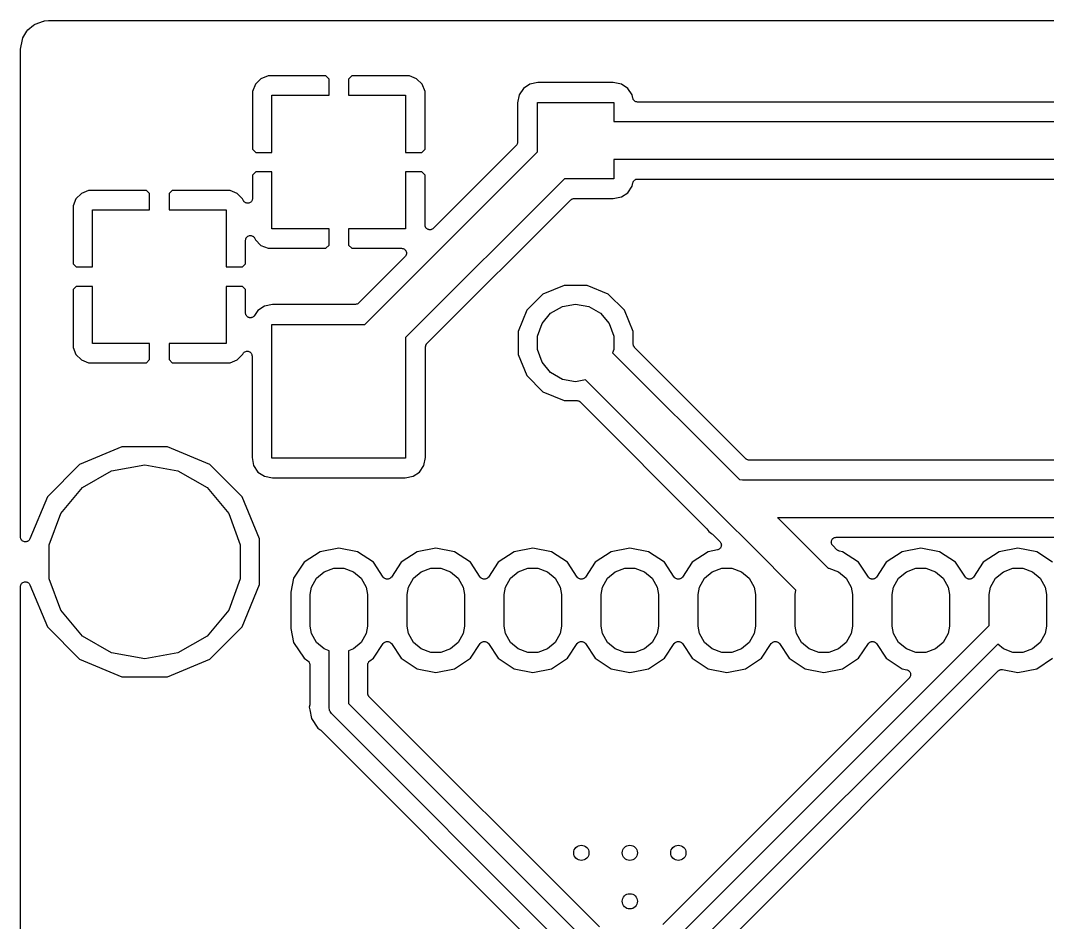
# Model space of a CAD drawing. Extents: x 106 to 188.7, y -135.7 to -88.7.
# Drawn here: x 105.97 to 132.85, y -112.31 to -88.7 of the extents above; entities that cross this region are included whole.
import ezdxf

# ---------------------------------------------------------------- set-up
doc = ezdxf.new("R2010")
doc.units = 0
doc.header["$MEASUREMENT"] = 0
doc.layers.add('BLACK', color=7, linetype='CONTINUOUS')

msp = doc.modelspace()

# ---------------------------------------------------------------- linework, layer by layer
at = {"layer": 'BLACK', "linetype": 'CONTINUOUS'}
for p, q in [((106.349, -88.7912), (106.566, -88.7125)), ((106.566, -88.7125), (106.582, -88.7096)), ((106.582, -88.7096), (106.598, -88.7053)), ((106.598, -88.7053), (106.699, -88.6965)), ((106.699, -88.6965), (106.704, -88.697)), ((106.704, -88.697), (106.71, -88.696)), ((106.71, -88.696), (187.9, -88.696)), ((106.03, -89.148), (106.13, -88.9753)), ((106.13, -88.9753), (106.158, -88.9415)), ((106.13, -88.9753), (106.13, -88.9753)), ((106.158, -88.9415), (106.311, -88.8132)), ((106.311, -88.8132), (106.332, -88.8009)), ((106.332, -88.8009), (106.349, -88.7912)), ((105.97, -89.4459), (106.015, -89.1895)), ((106.015, -89.1895), (106.03, -89.148)), ((105.968, -89.4679), (105.97, -89.457)), ((105.968, -102.222), (105.968, -89.4679)), ((105.97, -89.457), (105.97, -89.4459)), ((112.262, -90.2219), (112.119, -90.3648)), ((112.449, -90.1446), (112.262, -90.2219)), ((113.962, -90.1446), (112.449, -90.1446)), ((114.046, -90.229), (113.962, -90.1446)), ((114.046, -90.6526), (114.046, -90.229)), ((114.638, -90.1446), (114.554, -90.229)), ((114.554, -90.229), (114.554, -90.6526)), ((116.151, -90.1446), (114.638, -90.1446)), ((116.338, -90.2219), (116.151, -90.1446)), ((116.481, -90.3648), (116.338, -90.2219)), ((119.513, -90.3176), (119.302, -90.3595)), ((121.487, -90.3176), (119.513, -90.3176)), ((121.698, -90.3595), (121.487, -90.3176)), ((112.119, -90.3648), (112.042, -90.5516)), ((112.042, -90.5516), (112.042, -92.0643)), ((116.558, -90.5516), (116.481, -90.3648)), ((116.558, -92.0643), (116.558, -90.5516)), ((119.134, -90.4718), (119.021, -90.6398)), ((119.302, -90.3595), (119.134, -90.4718)), ((121.866, -90.4718), (121.698, -90.3595)), ((121.979, -90.6398), (121.866, -90.4718)), ((112.55, -92.1487), (112.55, -90.6526)), ((112.55, -90.6526), (114.046, -90.6526)), ((114.554, -90.6526), (116.05, -90.6526)), ((116.05, -90.6526), (116.05, -92.1487)), ((119.021, -90.6398), (118.98, -90.8505)), ((118.98, -90.8505), (118.98, -91.8803)), ((119.5, -92.1309), (119.5, -90.838)), ((119.5, -90.838), (121.5, -90.838)), ((121.5, -90.838), (121.5, -91.338)), ((121.996, -90.7278), (121.979, -90.6398)), ((122.004, -90.7471), (121.996, -90.7278)), ((122.011, -90.7665), (122.004, -90.7471)), ((122.012, -90.7676), (122.011, -90.7665)), ((122.012, -90.7689), (122.012, -90.7676)), ((122.026, -90.7844), (122.012, -90.7689)), ((122.039, -90.8003), (122.026, -90.7844)), ((122.04, -90.801), (122.039, -90.8003)), ((122.041, -90.802), (122.04, -90.801)), ((122.059, -90.812), (122.041, -90.802)), ((122.077, -90.8223), (122.059, -90.812)), ((122.079, -90.8226), (122.077, -90.8223)), ((122.08, -90.8233), (122.079, -90.8226)), ((122.1, -90.8264), (122.08, -90.8233)), ((122.121, -90.83), (122.1, -90.8264)), ((145.066, -90.83), (122.121, -90.83)), ((121.5, -91.338), (145.156, -91.338)), ((118.958, -91.9476), (118.95, -91.9619)), ((118.968, -91.934), (118.958, -91.9476)), ((118.969, -91.9286), (118.968, -91.934)), ((118.972, -91.9237), (118.969, -91.9286)), ((118.975, -91.9074), (118.972, -91.9237)), ((118.979, -91.8914), (118.975, -91.9074)), ((118.98, -91.8803), (118.979, -91.8858)), ((118.979, -91.8858), (118.979, -91.8914)), ((112.042, -92.0643), (112.126, -92.1487)), ((112.126, -92.1487), (112.55, -92.1487)), ((114.979, -96.6521), (119.5, -92.1309)), ((116.05, -92.1487), (116.474, -92.1487)), ((116.474, -92.1487), (116.558, -92.0643)), ((118.942, -91.9701), (116.775, -94.1376)), ((118.946, -91.9655), (118.942, -91.9701)), ((118.95, -91.9619), (118.946, -91.9655)), ((144.971, -92.338), (121.5, -92.338)), ((121.5, -92.338), (121.5, -92.838)), ((112.126, -92.6567), (112.042, -92.741)), ((112.042, -92.741), (112.042, -93.3543)), ((112.55, -92.6567), (112.126, -92.6567)), ((112.55, -94.1527), (112.55, -92.6567)), ((116.474, -92.6567), (116.05, -92.6567)), ((116.05, -92.6567), (116.05, -94.1527)), ((116.558, -92.741), (116.474, -92.6567)), ((116.558, -94.0478), (116.558, -92.741)), ((120.207, -92.838), (116.05, -96.995)), ((121.5, -92.838), (120.207, -92.838)), ((121.979, -93.0362), (121.996, -92.9482)), ((121.996, -92.9482), (122.004, -92.9289)), ((122.004, -92.9289), (122.011, -92.9095)), ((122.011, -92.9095), (122.012, -92.9084)), ((122.012, -92.9071), (122.026, -92.8916)), ((122.012, -92.9084), (122.012, -92.9071)), ((122.026, -92.8916), (122.039, -92.8757)), ((122.039, -92.8757), (122.04, -92.875)), ((122.04, -92.875), (122.041, -92.874)), ((122.041, -92.874), (122.059, -92.864)), ((122.059, -92.864), (122.077, -92.8537)), ((122.077, -92.8537), (122.079, -92.8534)), ((122.079, -92.8534), (122.08, -92.8527)), ((122.08, -92.8527), (122.1, -92.8496)), ((122.1, -92.8496), (122.121, -92.846)), ((122.121, -92.846), (134.726, -92.846)), ((107.563, -93.2217), (107.42, -93.3646)), ((107.75, -93.1443), (107.563, -93.2217)), ((109.263, -93.1443), (107.75, -93.1443)), ((109.347, -93.2287), (109.263, -93.1443)), ((109.347, -93.6523), (109.347, -93.2287)), ((109.939, -93.1443), (109.855, -93.2287)), ((109.855, -93.2287), (109.855, -93.6523)), ((111.452, -93.1443), (109.939, -93.1443)), ((111.639, -93.2217), (111.452, -93.1443)), ((111.782, -93.3646), (111.639, -93.2217)), ((121.698, -93.3165), (121.866, -93.2042)), ((121.866, -93.2042), (121.979, -93.0362)), ((107.42, -93.3646), (107.343, -93.5513)), ((107.343, -93.5513), (107.343, -95.064)), ((111.798, -93.4029), (111.782, -93.3646)), ((111.808, -93.4192), (111.798, -93.4029)), ((111.818, -93.436), (111.808, -93.4192)), ((111.82, -93.4378), (111.818, -93.436)), ((111.821, -93.4401), (111.82, -93.4378)), ((111.837, -93.4519), (111.821, -93.4401)), ((111.851, -93.4643), (111.837, -93.4519)), ((111.854, -93.4653), (111.851, -93.4643)), ((111.856, -93.467), (111.854, -93.4653)), ((111.875, -93.4728), (111.856, -93.467)), ((111.893, -93.4794), (111.875, -93.4728)), ((111.896, -93.4794), (111.893, -93.4794)), ((111.898, -93.4802), (111.896, -93.4794)), ((111.918, -93.4794), (111.898, -93.4802)), ((111.937, -93.4794), (111.918, -93.4794)), ((111.94, -93.4784), (111.937, -93.4794)), ((111.942, -93.4783), (111.94, -93.4784)), ((111.96, -93.4709), (111.942, -93.4783)), ((111.978, -93.4643), (111.96, -93.4709)), ((111.981, -93.4625), (111.978, -93.4643)), ((111.983, -93.4614), (111.981, -93.4625)), ((111.997, -93.4484), (111.983, -93.4614)), ((112.012, -93.436), (111.997, -93.4484)), ((112.014, -93.4335), (112.012, -93.436)), ((112.016, -93.4316), (112.014, -93.4335)), ((112.025, -93.4145), (112.016, -93.4316)), ((112.034, -93.3978), (112.025, -93.4145)), ((112.035, -93.395), (112.034, -93.3978)), ((112.036, -93.3925), (112.035, -93.395)), ((112.039, -93.3734), (112.036, -93.3925)), ((112.042, -93.3543), (112.039, -93.3734)), ((116.608, -97.1558), (120.368, -93.3956)), ((120.368, -93.3956), (120.372, -93.3924)), ((120.372, -93.3924), (120.376, -93.3882)), ((120.376, -93.3882), (120.39, -93.3799)), ((120.39, -93.3799), (120.404, -93.3703)), ((120.404, -93.3703), (120.409, -93.3689)), ((120.409, -93.3689), (120.414, -93.3661)), ((120.414, -93.3661), (120.431, -93.3632)), ((120.431, -93.3632), (120.447, -93.3589)), ((120.447, -93.3589), (120.452, -93.3594)), ((120.452, -93.3594), (120.458, -93.3584)), ((120.458, -93.3584), (121.487, -93.3584)), ((121.487, -93.3584), (121.698, -93.3165)), ((107.851, -95.1484), (107.851, -93.6523)), ((107.851, -93.6523), (109.347, -93.6523)), ((109.855, -93.6523), (111.351, -93.6523)), ((111.351, -93.6523), (111.351, -95.1484)), ((116.561, -94.0642), (116.558, -94.0478)), ((116.562, -94.0807), (116.561, -94.0642)), ((116.565, -94.0857), (116.562, -94.0807)), ((116.566, -94.0912), (116.565, -94.0857)), ((116.574, -94.1056), (116.566, -94.0912)), ((111.889, -94.3691), (111.904, -94.3567)), ((111.904, -94.3567), (111.918, -94.3436)), ((111.918, -94.3436), (111.92, -94.3425)), ((111.92, -94.3425), (111.923, -94.3407)), ((111.923, -94.3407), (111.941, -94.3341)), ((111.941, -94.3341), (111.959, -94.3267)), ((111.959, -94.3267), (111.961, -94.3266)), ((111.961, -94.3266), (111.964, -94.3257)), ((111.964, -94.3257), (111.983, -94.3257)), ((111.983, -94.3257), (112.003, -94.3248)), ((112.003, -94.3248), (112.005, -94.3257)), ((112.005, -94.3257), (112.008, -94.3257)), ((112.008, -94.3257), (112.026, -94.3323)), ((112.026, -94.3323), (112.045, -94.3381)), ((112.045, -94.3381), (112.047, -94.3398)), ((112.047, -94.3398), (112.05, -94.3407)), ((112.05, -94.3407), (112.064, -94.3532)), ((112.064, -94.3532), (112.08, -94.3649)), ((112.08, -94.3649), (112.081, -94.3673)), ((112.081, -94.3673), (112.083, -94.3691)), ((114.046, -94.1527), (112.55, -94.1527)), ((114.046, -94.5764), (114.046, -94.1527)), ((116.05, -94.1527), (114.554, -94.1527)), ((114.554, -94.1527), (114.554, -94.5764)), ((116.581, -94.1207), (116.574, -94.1056)), ((116.585, -94.1246), (116.581, -94.1207)), ((116.588, -94.1294), (116.585, -94.1246)), ((116.6, -94.1401), (116.588, -94.1294)), ((116.612, -94.1518), (116.6, -94.1401)), ((116.617, -94.1542), (116.612, -94.1518)), ((116.622, -94.1578), (116.617, -94.1542)), ((116.637, -94.1635), (116.622, -94.1578)), ((116.652, -94.1705), (116.637, -94.1635)), ((116.658, -94.171), (116.652, -94.1705)), ((116.663, -94.1729), (116.658, -94.171)), ((116.68, -94.1729), (116.663, -94.1729)), ((116.696, -94.1743), (116.68, -94.1729)), ((116.702, -94.1729), (116.696, -94.1743)), ((116.707, -94.1729), (116.702, -94.1729)), ((116.723, -94.1672), (116.707, -94.1729)), ((116.739, -94.1629), (116.723, -94.1672)), ((116.743, -94.1597), (116.739, -94.1629)), ((116.749, -94.1578), (116.743, -94.1597)), ((116.761, -94.1471), (116.749, -94.1578)), ((116.775, -94.1376), (116.761, -94.1471)), ((111.859, -94.4507), (111.862, -94.4317)), ((111.859, -95.064), (111.859, -94.4507)), ((111.862, -94.4317), (111.865, -94.4125)), ((111.865, -94.4125), (111.866, -94.4101)), ((111.866, -94.4101), (111.867, -94.4073)), ((111.867, -94.4073), (111.876, -94.3905)), ((111.876, -94.3905), (111.885, -94.3734)), ((111.885, -94.3734), (111.887, -94.3715)), ((111.887, -94.3715), (111.889, -94.3691)), ((112.083, -94.3691), (112.093, -94.3858)), ((112.093, -94.3858), (112.103, -94.4021)), ((112.103, -94.4021), (112.119, -94.4405)), ((112.119, -94.4405), (112.262, -94.5834)), ((112.262, -94.5834), (112.449, -94.6607)), ((113.962, -94.6607), (114.046, -94.5764)), ((114.554, -94.5764), (114.638, -94.6607)), ((112.449, -94.6607), (113.962, -94.6607)), ((114.638, -94.6607), (115.945, -94.6607)), ((116.035, -94.8775), (114.818, -96.0944)), ((115.945, -94.6607), (115.961, -94.6636)), ((115.961, -94.6636), (115.978, -94.665)), ((115.978, -94.665), (115.983, -94.6674)), ((115.983, -94.6674), (115.989, -94.6684)), ((115.989, -94.6684), (116.003, -94.6767)), ((116.003, -94.6767), (116.018, -94.6837)), ((116.018, -94.6837), (116.022, -94.6876)), ((116.022, -94.6876), (116.027, -94.6904)), ((116.027, -94.6904), (116.037, -94.7031)), ((116.044, -94.8639), (116.035, -94.8775)), ((116.037, -94.7031), (116.049, -94.7149)), ((116.055, -94.8512), (116.044, -94.8639)), ((116.049, -94.7149), (116.052, -94.7199)), ((116.052, -94.7199), (116.055, -94.7242)), ((116.055, -94.7242), (116.061, -94.7398)), ((116.057, -94.846), (116.055, -94.8512)), ((116.06, -94.8414), (116.057, -94.846)), ((116.065, -94.8254), (116.06, -94.8414)), ((116.061, -94.7398), (116.068, -94.7548)), ((116.07, -94.8098), (116.065, -94.8254)), ((116.068, -94.7548), (116.068, -94.7604)), ((116.068, -94.7604), (116.07, -94.7657)), ((116.07, -94.7657), (116.07, -94.7823)), ((116.07, -94.7823), (116.072, -94.7988)), ((116.072, -94.7988), (116.07, -94.8042)), ((116.07, -94.8042), (116.07, -94.8098)), ((107.343, -95.064), (107.427, -95.1484)), ((107.427, -95.1484), (107.851, -95.1484)), ((111.351, -95.1484), (111.775, -95.1484)), ((111.775, -95.1484), (111.859, -95.064)), ((107.427, -95.6564), (107.343, -95.7408)), ((107.851, -95.6564), (107.427, -95.6564)), ((107.851, -97.1525), (107.851, -95.6564)), ((111.775, -95.6564), (111.351, -95.6564)), ((111.351, -95.6564), (111.351, -97.1525)), ((111.859, -95.7408), (111.775, -95.6564)), ((120.2, -95.63), (119.646, -95.8596)), ((120.8, -95.63), (120.2, -95.63)), ((121.354, -95.8596), (120.8, -95.63)), ((107.343, -95.7408), (107.343, -97.2535)), ((111.859, -96.353), (111.859, -95.7408)), ((119.646, -95.8596), (119.222, -96.2838)), ((121.778, -96.2838), (121.354, -95.8596)), ((112.352, -96.1736), (112.184, -96.2858)), ((112.562, -96.1316), (112.352, -96.1736)), ((114.728, -96.1316), (112.562, -96.1316)), ((114.734, -96.1307), (114.728, -96.1316)), ((114.739, -96.1312), (114.734, -96.1307)), ((114.755, -96.1269), (114.739, -96.1312)), ((114.772, -96.124), (114.755, -96.1269)), ((114.777, -96.1212), (114.772, -96.124)), ((114.782, -96.1197), (114.777, -96.1212)), ((114.795, -96.1102), (114.782, -96.1197)), ((114.81, -96.1019), (114.795, -96.1102)), ((114.813, -96.0976), (114.81, -96.1019)), ((114.818, -96.0944), (114.813, -96.0976)), ((119.847, -96.3601), (120.153, -96.1838)), ((120.153, -96.1838), (120.5, -96.1226)), ((120.5, -96.1226), (120.847, -96.1838)), ((120.847, -96.1838), (121.153, -96.3601)), ((111.86, -96.3599), (111.859, -96.353)), ((111.86, -96.3668), (111.86, -96.3599)), ((111.864, -96.3815), (111.86, -96.3668)), ((111.867, -96.3965), (111.864, -96.3815)), ((111.87, -96.4025), (111.867, -96.3965)), ((111.872, -96.4092), (111.87, -96.4025)), ((111.881, -96.4215), (111.872, -96.4092)), ((111.889, -96.4346), (111.881, -96.4215)), ((111.894, -96.4391), (111.889, -96.4346)), ((111.898, -96.4448), (111.894, -96.4391)), ((111.911, -96.4532), (111.898, -96.4448)), ((111.923, -96.463), (111.911, -96.4532)), ((111.929, -96.4654), (111.923, -96.463)), ((111.935, -96.4693), (111.929, -96.4654)), ((111.95, -96.4729), (111.935, -96.4693)), ((111.964, -96.4781), (111.95, -96.4729)), ((111.971, -96.4781), (111.964, -96.4781)), ((111.978, -96.4797), (111.971, -96.4781)), ((111.993, -96.4781), (111.978, -96.4797)), ((112.008, -96.4781), (111.993, -96.4781)), ((112.015, -96.4757), (112.008, -96.4781)), ((112.022, -96.4749), (112.015, -96.4757)), ((112.035, -96.4682), (112.022, -96.4749)), ((112.05, -96.463), (112.035, -96.4682)), ((112.055, -96.4585), (112.05, -96.463)), ((112.061, -96.4554), (112.055, -96.4585)), ((112.072, -96.4444), (112.061, -96.4554)), ((112.083, -96.4346), (112.072, -96.4444)), ((112.087, -96.4286), (112.083, -96.4346)), ((112.092, -96.4236), (112.087, -96.4286)), ((112.184, -96.2858), (112.092, -96.4236)), ((119.222, -96.2838), (118.992, -96.838)), ((119.621, -96.6303), (119.847, -96.3601)), ((121.153, -96.3601), (121.379, -96.6303)), ((122.008, -96.838), (121.778, -96.2838)), ((112.55, -100.152), (112.55, -96.6521)), ((112.55, -96.6521), (114.979, -96.6521)), ((119.5, -96.9617), (119.621, -96.6303)), ((121.379, -96.6303), (121.5, -96.9617)), ((116.05, -96.995), (116.05, -100.152)), ((118.992, -96.838), (118.992, -97.438)), ((119.5, -97.3143), (119.5, -96.9617)), ((121.5, -96.9617), (121.5, -97.3143)), ((122.008, -97.1679), (122.008, -96.838)), ((107.343, -97.2535), (107.42, -97.4402)), ((109.347, -97.1525), (107.851, -97.1525)), ((109.347, -97.5761), (109.347, -97.1525)), ((111.351, -97.1525), (109.855, -97.1525)), ((109.855, -97.1525), (109.855, -97.5761)), ((116.57, -97.2456), (116.571, -97.2401)), ((116.57, -100.14), (116.57, -97.2456)), ((116.571, -97.2346), (116.575, -97.2185)), ((116.571, -97.2401), (116.571, -97.2346)), ((116.575, -97.2185), (116.578, -97.2022)), ((116.578, -97.2022), (116.581, -97.1974)), ((116.581, -97.1974), (116.582, -97.192)), ((116.582, -97.192), (116.592, -97.1784)), ((116.592, -97.1784), (116.6, -97.164)), ((116.6, -97.164), (116.604, -97.1604)), ((116.604, -97.1604), (116.608, -97.1558)), ((119.621, -97.6457), (119.5, -97.3143)), ((121.5, -97.3143), (121.469, -97.3998)), ((122.009, -97.1734), (122.008, -97.1679)), ((122.008, -97.1789), (122.009, -97.1734)), ((122.013, -97.195), (122.008, -97.1789)), ((122.016, -97.2113), (122.013, -97.195)), ((122.018, -97.2161), (122.016, -97.2113)), ((122.02, -97.2215), (122.018, -97.2161)), ((122.029, -97.2351), (122.02, -97.2215)), ((122.038, -97.2495), (122.029, -97.2351)), ((122.042, -97.2531), (122.038, -97.2495)), ((122.045, -97.2577), (122.042, -97.2531)), ((124.961, -100.174), (122.045, -97.2577)), ((107.42, -97.4402), (107.563, -97.5831)), ((107.563, -97.5831), (107.75, -97.6605)), ((109.263, -97.6605), (109.347, -97.5761)), ((109.855, -97.5761), (109.939, -97.6605)), ((111.452, -97.6605), (111.639, -97.5831)), ((111.639, -97.5831), (111.782, -97.4402)), ((111.782, -97.4402), (111.785, -97.4319)), ((111.785, -97.4319), (111.796, -97.4156)), ((111.796, -97.4156), (111.805, -97.3989)), ((111.805, -97.3989), (111.807, -97.3971)), ((111.807, -97.3971), (111.809, -97.3947)), ((111.809, -97.3947), (111.824, -97.3829)), ((111.824, -97.3829), (111.839, -97.3705)), ((111.839, -97.3705), (111.842, -97.3696)), ((111.842, -97.3696), (111.844, -97.3678)), ((111.844, -97.3678), (111.862, -97.362)), ((111.862, -97.362), (111.88, -97.3554)), ((111.88, -97.3554), (111.883, -97.3554)), ((111.883, -97.3554), (111.886, -97.3546)), ((111.886, -97.3546), (111.905, -97.3554)), ((111.905, -97.3554), (111.925, -97.3554)), ((111.925, -97.3554), (111.927, -97.3564)), ((111.927, -97.3564), (111.93, -97.3565)), ((111.93, -97.3565), (111.948, -97.3639)), ((111.948, -97.3639), (111.966, -97.3705)), ((111.966, -97.3705), (111.968, -97.3723)), ((111.968, -97.3723), (111.971, -97.3734)), ((111.971, -97.3734), (111.985, -97.3864)), ((111.985, -97.3864), (112, -97.3989)), ((112, -97.3989), (112.001, -97.4013)), ((112.001, -97.4013), (112.003, -97.4032)), ((112.003, -97.4032), (112.012, -97.4203)), ((112.012, -97.4203), (112.022, -97.4371)), ((112.022, -97.4371), (112.022, -97.4398)), ((112.022, -97.4398), (112.024, -97.4423)), ((112.024, -97.4423), (112.026, -97.4615)), ((112.026, -97.4615), (112.029, -97.4805)), ((112.029, -97.4805), (112.029, -100.14)), ((118.992, -97.438), (119.222, -97.9922)), ((121.469, -97.3998), (124.787, -100.718)), ((107.75, -97.6605), (109.263, -97.6605)), ((109.939, -97.6605), (111.452, -97.6605)), ((119.847, -97.9159), (119.621, -97.6457)), ((119.222, -97.9922), (119.646, -98.4164)), ((120.153, -98.0922), (119.847, -97.9159)), ((120.5, -98.1534), (120.153, -98.0922)), ((120.762, -98.1072), (120.5, -98.1534)), ((124.391, -101.736), (120.762, -98.1072)), ((119.646, -98.4164), (120.2, -98.646)), ((120.2, -98.646), (120.53, -98.646)), ((120.53, -98.646), (120.535, -98.647)), ((120.535, -98.647), (120.541, -98.6465)), ((120.541, -98.6465), (120.557, -98.6508)), ((120.557, -98.6508), (120.573, -98.6537)), ((120.573, -98.6537), (120.578, -98.6565)), ((120.578, -98.6565), (120.584, -98.6579)), ((120.584, -98.6579), (120.597, -98.6674)), ((120.597, -98.6674), (120.612, -98.6757)), ((120.612, -98.6757), (120.615, -98.68)), ((120.615, -98.68), (120.62, -98.6832)), ((120.62, -98.6832), (123.922, -101.986)), ((108.622, -99.862), (107.516, -100.32)), ((109.818, -99.862), (108.622, -99.862)), ((110.924, -100.32), (109.818, -99.862)), ((112.029, -100.14), (112.071, -100.35)), ((116.05, -100.152), (112.55, -100.152)), ((116.529, -100.35), (116.57, -100.14)), ((124.966, -100.177), (124.961, -100.174)), ((124.969, -100.181), (124.966, -100.177)), ((124.984, -100.19), (124.969, -100.181)), ((124.997, -100.199), (124.984, -100.19)), ((125.003, -100.201), (124.997, -100.199)), ((125.008, -100.203), (125.003, -100.201)), ((125.024, -100.206), (125.008, -100.203)), ((125.04, -100.211), (125.024, -100.206)), ((125.046, -100.21), (125.04, -100.211)), ((125.051, -100.211), (125.046, -100.21)), ((136.118, -100.211), (125.051, -100.211)), ((107.516, -100.32), (106.67, -101.166)), ((107.588, -100.925), (108.352, -100.485)), ((108.352, -100.485), (109.22, -100.331)), ((109.22, -100.331), (110.088, -100.485)), ((110.088, -100.485), (110.852, -100.925)), ((111.77, -101.166), (110.924, -100.32)), ((112.071, -100.35), (112.184, -100.518)), ((112.184, -100.518), (112.352, -100.631)), ((116.248, -100.631), (116.416, -100.518)), ((116.416, -100.518), (116.529, -100.35)), ((112.352, -100.631), (112.562, -100.673)), ((112.562, -100.673), (116.038, -100.673)), ((116.038, -100.673), (116.248, -100.631)), ((124.787, -100.718), (124.803, -100.713)), ((124.803, -100.713), (124.869, -100.719)), ((124.869, -100.719), (163.935, -100.719)), ((107.022, -101.601), (107.588, -100.925)), ((110.852, -100.925), (111.418, -101.601)), ((106.67, -101.166), (106.212, -102.271)), ((112.228, -102.272), (111.77, -101.166)), ((106.72, -102.429), (107.022, -101.601)), ((111.418, -101.601), (111.72, -102.429)), ((125.092, -102.437), (124.391, -101.736)), ((124.391, -101.736), (124.391, -101.736)), ((163.75, -101.719), (125.788, -101.719)), ((125.788, -101.719), (125.799, -101.73)), ((125.799, -101.73), (127.109, -103.04)), ((123.922, -101.986), (123.929, -101.996)), ((123.929, -101.996), (123.938, -102.005)), ((123.938, -102.005), (123.987, -102.079)), ((123.987, -102.079), (124.061, -102.128)), ((124.061, -102.128), (124.07, -102.137)), ((124.07, -102.137), (124.08, -102.144)), ((124.08, -102.144), (124.08, -102.144)), ((124.08, -102.144), (124.279, -102.342)), ((105.971, -102.241), (105.968, -102.222)), ((105.974, -102.26), (105.971, -102.241)), ((105.975, -102.263), (105.974, -102.26)), ((105.976, -102.266), (105.975, -102.263)), ((105.985, -102.282), (105.976, -102.266)), ((105.994, -102.3), (105.985, -102.282)), ((105.996, -102.301), (105.994, -102.3)), ((105.998, -102.304), (105.996, -102.301)), ((106.013, -102.316), (105.998, -102.304)), ((106.027, -102.329), (106.013, -102.316)), ((106.029, -102.33), (106.027, -102.329)), ((106.031, -102.332), (106.029, -102.33)), ((106.05, -102.339), (106.031, -102.332)), ((106.068, -102.346), (106.05, -102.339)), ((106.07, -102.346), (106.068, -102.346)), ((106.073, -102.347), (106.07, -102.346)), ((106.092, -102.347), (106.073, -102.347)), ((106.112, -102.348), (106.092, -102.347)), ((106.114, -102.347), (106.112, -102.348)), ((106.117, -102.347), (106.114, -102.347)), ((106.135, -102.341), (106.117, -102.347)), ((106.154, -102.335), (106.135, -102.341)), ((106.156, -102.333), (106.154, -102.335)), ((106.158, -102.332), (106.156, -102.333)), ((106.173, -102.32), (106.158, -102.332)), ((106.189, -102.308), (106.173, -102.32)), ((106.19, -102.306), (106.189, -102.308)), ((106.192, -102.304), (106.19, -102.306)), ((106.202, -102.287), (106.192, -102.304)), ((106.212, -102.271), (106.202, -102.287)), ((106.72, -103.311), (106.72, -102.429)), ((111.72, -102.429), (111.72, -103.311)), ((112.228, -103.468), (112.228, -102.272)), ((124.279, -102.342), (124.281, -102.346)), ((124.281, -102.346), (124.284, -102.348)), ((124.284, -102.348), (124.294, -102.364)), ((124.294, -102.364), (124.304, -102.378)), ((124.304, -102.378), (124.305, -102.382)), ((124.305, -102.382), (124.307, -102.386)), ((124.307, -102.386), (124.311, -102.404)), ((124.311, -102.404), (124.315, -102.421)), ((124.316, -102.429), (124.313, -102.447)), ((124.315, -102.421), (124.315, -102.425)), ((124.315, -102.425), (124.316, -102.429)), ((127.195, -102.365), (127.196, -102.349)), ((127.196, -102.37), (127.195, -102.365)), ((127.196, -102.332), (127.198, -102.327)), ((127.196, -102.349), (127.196, -102.332)), ((127.196, -102.376), (127.196, -102.37)), ((127.202, -102.392), (127.196, -102.376)), ((127.198, -102.321), (127.205, -102.306)), ((127.198, -102.327), (127.198, -102.321)), ((127.206, -102.408), (127.202, -102.392)), ((127.205, -102.306), (127.211, -102.29)), ((127.209, -102.412), (127.206, -102.408)), ((127.211, -102.417), (127.209, -102.412)), ((127.211, -102.29), (127.215, -102.286)), ((127.222, -102.43), (127.211, -102.417)), ((127.215, -102.286), (127.217, -102.281)), ((127.217, -102.281), (127.229, -102.269)), ((127.231, -102.444), (127.222, -102.43)), ((127.229, -102.269), (127.239, -102.257)), ((127.239, -102.257), (127.244, -102.254)), ((127.244, -102.254), (127.248, -102.25)), ((127.248, -102.25), (127.263, -102.243)), ((127.263, -102.243), (127.278, -102.235)), ((127.278, -102.235), (127.283, -102.234)), ((127.283, -102.234), (127.288, -102.231)), ((127.288, -102.231), (127.305, -102.23)), ((127.305, -102.23), (127.321, -102.227)), ((127.321, -102.227), (163.487, -102.227)), ((113.809, -102.605), (113.393, -102.883)), ((114.3, -102.508), (113.809, -102.605)), ((114.791, -102.605), (114.3, -102.508)), ((115.207, -102.883), (114.791, -102.605)), ((116.349, -102.605), (115.933, -102.883)), ((116.84, -102.508), (116.349, -102.605)), ((117.331, -102.605), (116.84, -102.508)), ((117.747, -102.883), (117.331, -102.605)), ((118.889, -102.605), (118.473, -102.883)), ((119.38, -102.508), (118.889, -102.605)), ((119.871, -102.605), (119.38, -102.508)), ((120.287, -102.883), (119.871, -102.605)), ((121.429, -102.605), (121.013, -102.883)), ((121.92, -102.508), (121.429, -102.605)), ((122.411, -102.605), (121.92, -102.508)), ((122.827, -102.883), (122.411, -102.605)), ((123.969, -102.605), (123.553, -102.883)), ((124.214, -102.557), (123.969, -102.605)), ((124.218, -102.555), (124.214, -102.557)), ((124.222, -102.555), (124.218, -102.555)), ((124.238, -102.547), (124.222, -102.555)), ((124.255, -102.541), (124.238, -102.547)), ((124.258, -102.538), (124.255, -102.541)), ((124.262, -102.536), (124.258, -102.538)), ((124.274, -102.523), (124.262, -102.536)), ((124.288, -102.511), (124.274, -102.523)), ((124.29, -102.508), (124.288, -102.511)), ((124.293, -102.505), (124.29, -102.508)), ((124.3, -102.489), (124.293, -102.505)), ((124.309, -102.473), (124.3, -102.489)), ((124.31, -102.469), (124.309, -102.473)), ((124.312, -102.465), (124.31, -102.469)), ((124.313, -102.447), (124.312, -102.465)), ((126.269, -103.614), (125.092, -102.437)), ((127.341, -102.554), (127.231, -102.444)), ((127.354, -102.562), (127.341, -102.554)), ((127.365, -102.572), (127.354, -102.562)), ((127.371, -102.575), (127.365, -102.572)), ((127.377, -102.579), (127.371, -102.575)), ((127.392, -102.583), (127.377, -102.579)), ((127.406, -102.588), (127.392, -102.583)), ((127.491, -102.605), (127.406, -102.588)), ((127.907, -102.883), (127.491, -102.605)), ((129.049, -102.605), (128.633, -102.883)), ((129.54, -102.508), (129.049, -102.605)), ((130.031, -102.605), (129.54, -102.508)), ((130.447, -102.883), (130.031, -102.605)), ((131.589, -102.605), (131.173, -102.883)), ((132.08, -102.508), (131.589, -102.605)), ((132.571, -102.605), (132.08, -102.508)), ((132.987, -102.883), (132.571, -102.605)), ((113.393, -102.883), (113.114, -103.3)), ((115.464, -103.268), (115.207, -102.883)), ((115.933, -102.883), (115.676, -103.268)), ((118.004, -103.268), (117.747, -102.883)), ((118.473, -102.883), (118.216, -103.268)), ((120.544, -103.268), (120.287, -102.883)), ((121.013, -102.883), (120.756, -103.268)), ((123.084, -103.268), (122.827, -102.883)), ((123.553, -102.883), (123.296, -103.268)), ((128.164, -103.268), (127.907, -102.883)), ((128.633, -102.883), (128.376, -103.268)), ((130.704, -103.268), (130.447, -102.883)), ((131.173, -102.883), (130.916, -103.268)), ((113.716, -103.301), (113.919, -103.131)), ((113.919, -103.131), (114.168, -103.04)), ((114.168, -103.04), (114.432, -103.04)), ((114.432, -103.04), (114.681, -103.131)), ((114.681, -103.131), (114.884, -103.301)), ((116.256, -103.301), (116.459, -103.131)), ((116.459, -103.131), (116.708, -103.04)), ((116.708, -103.04), (116.972, -103.04)), ((116.972, -103.04), (117.221, -103.131)), ((117.221, -103.131), (117.424, -103.301)), ((118.796, -103.301), (118.999, -103.131)), ((118.999, -103.131), (119.248, -103.04)), ((119.248, -103.04), (119.512, -103.04)), ((119.512, -103.04), (119.761, -103.131)), ((119.761, -103.131), (119.964, -103.301)), ((121.336, -103.301), (121.539, -103.131)), ((121.539, -103.131), (121.788, -103.04)), ((121.788, -103.04), (122.052, -103.04)), ((122.052, -103.04), (122.301, -103.131)), ((122.301, -103.131), (122.504, -103.301)), ((123.876, -103.301), (124.079, -103.131)), ((124.079, -103.131), (124.328, -103.04)), ((124.328, -103.04), (124.592, -103.04)), ((124.592, -103.04), (124.841, -103.131)), ((124.841, -103.131), (125.044, -103.301)), ((127.109, -103.04), (127.132, -103.04)), ((127.132, -103.04), (127.381, -103.131)), ((127.381, -103.131), (127.584, -103.301)), ((128.956, -103.301), (129.159, -103.131)), ((129.159, -103.131), (129.408, -103.04)), ((129.408, -103.04), (129.672, -103.04)), ((129.672, -103.04), (129.921, -103.131)), ((129.921, -103.131), (130.124, -103.301)), ((131.496, -103.301), (131.699, -103.131)), ((131.699, -103.131), (131.948, -103.04)), ((131.948, -103.04), (132.212, -103.04)), ((132.212, -103.04), (132.461, -103.131)), ((132.461, -103.131), (132.664, -103.301)), ((105.968, -103.518), (105.971, -103.499)), ((105.971, -103.499), (105.974, -103.48)), ((105.974, -103.48), (105.975, -103.477)), ((105.975, -103.477), (105.976, -103.474)), ((105.976, -103.474), (105.985, -103.458)), ((105.985, -103.458), (105.994, -103.44)), ((105.994, -103.44), (105.996, -103.439)), ((105.996, -103.439), (105.998, -103.436)), ((105.998, -103.436), (106.013, -103.424)), ((106.013, -103.424), (106.027, -103.411)), ((106.027, -103.411), (106.029, -103.41)), ((106.029, -103.41), (106.031, -103.408)), ((106.031, -103.408), (106.05, -103.401)), ((106.05, -103.401), (106.068, -103.394)), ((106.068, -103.394), (106.07, -103.394)), ((106.07, -103.394), (106.073, -103.393)), ((106.073, -103.393), (106.092, -103.393)), ((106.092, -103.393), (106.112, -103.392)), ((106.112, -103.392), (106.114, -103.393)), ((106.114, -103.393), (106.117, -103.393)), ((106.117, -103.393), (106.135, -103.399)), ((106.135, -103.399), (106.154, -103.405)), ((106.154, -103.405), (106.156, -103.407)), ((106.156, -103.407), (106.158, -103.408)), ((106.158, -103.408), (106.173, -103.42)), ((106.173, -103.42), (106.189, -103.432)), ((106.189, -103.432), (106.19, -103.434)), ((106.19, -103.434), (106.192, -103.436)), ((106.192, -103.436), (106.202, -103.453)), ((106.202, -103.453), (106.212, -103.469)), ((106.212, -103.469), (106.67, -104.574)), ((107.022, -104.139), (106.72, -103.311)), ((111.72, -103.311), (111.418, -104.139)), ((111.77, -104.574), (112.228, -103.468)), ((113.114, -103.3), (113.041, -103.667)), ((113.584, -103.53), (113.716, -103.301)), ((114.884, -103.301), (115.016, -103.53)), ((115.474, -103.278), (115.464, -103.268)), ((115.482, -103.289), (115.474, -103.278)), ((115.489, -103.294), (115.482, -103.289)), ((115.495, -103.3), (115.489, -103.294)), ((115.507, -103.306), (115.495, -103.3)), ((115.519, -103.314), (115.507, -103.306)), ((115.527, -103.316), (115.519, -103.314)), ((115.534, -103.319), (115.527, -103.316)), ((115.548, -103.321), (115.534, -103.319)), ((115.562, -103.324), (115.548, -103.321)), ((115.57, -103.323), (115.562, -103.324)), ((115.578, -103.324), (115.57, -103.323)), ((115.592, -103.321), (115.578, -103.324)), ((115.606, -103.319), (115.592, -103.321)), ((115.613, -103.316), (115.606, -103.319)), ((115.621, -103.314), (115.613, -103.316)), ((115.633, -103.306), (115.621, -103.314)), ((115.645, -103.3), (115.633, -103.306)), ((115.651, -103.294), (115.645, -103.3)), ((115.658, -103.289), (115.651, -103.294)), ((115.666, -103.278), (115.658, -103.289)), ((115.676, -103.268), (115.666, -103.278)), ((116.124, -103.53), (116.256, -103.301)), ((117.424, -103.301), (117.556, -103.53)), ((118.014, -103.278), (118.004, -103.268)), ((118.022, -103.289), (118.014, -103.278)), ((118.029, -103.294), (118.022, -103.289)), ((118.035, -103.3), (118.029, -103.294)), ((118.047, -103.306), (118.035, -103.3)), ((118.059, -103.314), (118.047, -103.306)), ((118.067, -103.316), (118.059, -103.314)), ((118.074, -103.319), (118.067, -103.316)), ((118.088, -103.321), (118.074, -103.319)), ((118.102, -103.324), (118.088, -103.321)), ((118.11, -103.323), (118.102, -103.324)), ((118.118, -103.324), (118.11, -103.323)), ((118.132, -103.321), (118.118, -103.324)), ((118.146, -103.319), (118.132, -103.321)), ((118.153, -103.316), (118.146, -103.319)), ((118.161, -103.314), (118.153, -103.316)), ((118.173, -103.306), (118.161, -103.314)), ((118.185, -103.3), (118.173, -103.306)), ((118.191, -103.294), (118.185, -103.3)), ((118.198, -103.289), (118.191, -103.294)), ((118.206, -103.278), (118.198, -103.289)), ((118.216, -103.268), (118.206, -103.278)), ((118.664, -103.53), (118.796, -103.301)), ((119.964, -103.301), (120.096, -103.53)), ((120.554, -103.278), (120.544, -103.268)), ((120.562, -103.289), (120.554, -103.278)), ((120.569, -103.294), (120.562, -103.289)), ((120.575, -103.3), (120.569, -103.294)), ((120.587, -103.306), (120.575, -103.3)), ((120.599, -103.314), (120.587, -103.306)), ((120.607, -103.316), (120.599, -103.314)), ((120.614, -103.319), (120.607, -103.316)), ((120.628, -103.321), (120.614, -103.319)), ((120.642, -103.324), (120.628, -103.321)), ((120.65, -103.323), (120.642, -103.324)), ((120.658, -103.324), (120.65, -103.323)), ((120.672, -103.321), (120.658, -103.324)), ((120.686, -103.319), (120.672, -103.321)), ((120.693, -103.316), (120.686, -103.319)), ((120.701, -103.314), (120.693, -103.316)), ((120.713, -103.306), (120.701, -103.314)), ((120.725, -103.3), (120.713, -103.306)), ((120.731, -103.294), (120.725, -103.3)), ((120.738, -103.289), (120.731, -103.294)), ((120.746, -103.278), (120.738, -103.289)), ((120.756, -103.268), (120.746, -103.278)), ((121.204, -103.53), (121.336, -103.301)), ((122.504, -103.301), (122.636, -103.53)), ((123.094, -103.278), (123.084, -103.268)), ((123.102, -103.289), (123.094, -103.278)), ((123.109, -103.294), (123.102, -103.289)), ((123.115, -103.3), (123.109, -103.294)), ((123.127, -103.306), (123.115, -103.3)), ((123.139, -103.314), (123.127, -103.306)), ((123.147, -103.316), (123.139, -103.314)), ((123.154, -103.319), (123.147, -103.316)), ((123.168, -103.321), (123.154, -103.319)), ((123.182, -103.324), (123.168, -103.321)), ((123.19, -103.323), (123.182, -103.324)), ((123.198, -103.324), (123.19, -103.323)), ((123.212, -103.321), (123.198, -103.324)), ((123.226, -103.319), (123.212, -103.321)), ((123.233, -103.316), (123.226, -103.319)), ((123.241, -103.314), (123.233, -103.316)), ((123.253, -103.306), (123.241, -103.314)), ((123.265, -103.3), (123.253, -103.306)), ((123.271, -103.294), (123.265, -103.3)), ((123.278, -103.289), (123.271, -103.294)), ((123.286, -103.278), (123.278, -103.289)), ((123.296, -103.268), (123.286, -103.278)), ((123.744, -103.53), (123.876, -103.301)), ((125.044, -103.301), (125.176, -103.53)), ((127.584, -103.301), (127.716, -103.53)), ((128.174, -103.278), (128.164, -103.268)), ((128.182, -103.289), (128.174, -103.278)), ((128.189, -103.294), (128.182, -103.289)), ((128.195, -103.3), (128.189, -103.294)), ((128.207, -103.306), (128.195, -103.3)), ((128.219, -103.314), (128.207, -103.306)), ((128.227, -103.316), (128.219, -103.314)), ((128.234, -103.319), (128.227, -103.316)), ((128.248, -103.321), (128.234, -103.319)), ((128.262, -103.324), (128.248, -103.321)), ((128.27, -103.323), (128.262, -103.324)), ((128.278, -103.324), (128.27, -103.323)), ((128.292, -103.321), (128.278, -103.324)), ((128.306, -103.319), (128.292, -103.321)), ((128.313, -103.316), (128.306, -103.319)), ((128.321, -103.314), (128.313, -103.316)), ((128.333, -103.306), (128.321, -103.314)), ((128.345, -103.3), (128.333, -103.306)), ((128.351, -103.294), (128.345, -103.3)), ((128.358, -103.289), (128.351, -103.294)), ((128.366, -103.278), (128.358, -103.289)), ((128.376, -103.268), (128.366, -103.278)), ((128.824, -103.53), (128.956, -103.301)), ((130.124, -103.301), (130.256, -103.53)), ((130.714, -103.278), (130.704, -103.268)), ((130.722, -103.289), (130.714, -103.278)), ((130.729, -103.294), (130.722, -103.289)), ((130.735, -103.3), (130.729, -103.294)), ((130.747, -103.306), (130.735, -103.3)), ((130.759, -103.314), (130.747, -103.306)), ((130.767, -103.316), (130.759, -103.314)), ((130.774, -103.319), (130.767, -103.316)), ((130.788, -103.321), (130.774, -103.319)), ((130.802, -103.324), (130.788, -103.321)), ((130.81, -103.323), (130.802, -103.324)), ((130.818, -103.324), (130.81, -103.323)), ((130.832, -103.321), (130.818, -103.324)), ((130.846, -103.319), (130.832, -103.321)), ((130.853, -103.316), (130.846, -103.319)), ((130.861, -103.314), (130.853, -103.316)), ((130.873, -103.306), (130.861, -103.314)), ((130.885, -103.3), (130.873, -103.306)), ((130.891, -103.294), (130.885, -103.3)), ((130.898, -103.289), (130.891, -103.294)), ((130.906, -103.278), (130.898, -103.289)), ((130.916, -103.268), (130.906, -103.278)), ((131.364, -103.53), (131.496, -103.301)), ((132.664, -103.301), (132.796, -103.53)), ((105.968, -120.002), (105.968, -103.518)), ((113.041, -103.667), (113.041, -104.613)), ((113.549, -103.725), (113.584, -103.53)), ((113.549, -104.555), (113.549, -103.725)), ((115.016, -103.53), (115.051, -103.725)), ((115.051, -103.725), (115.051, -104.555)), ((116.089, -103.725), (116.124, -103.53)), ((116.089, -104.555), (116.089, -103.725)), ((117.556, -103.53), (117.591, -103.725)), ((117.591, -103.725), (117.591, -104.555)), ((118.629, -103.725), (118.664, -103.53)), ((118.629, -104.555), (118.629, -103.725)), ((120.096, -103.53), (120.131, -103.725)), ((120.131, -103.725), (120.131, -104.555)), ((121.169, -103.725), (121.204, -103.53)), ((121.169, -104.555), (121.169, -103.725)), ((122.636, -103.53), (122.671, -103.725)), ((122.671, -103.725), (122.671, -104.555)), ((123.709, -103.725), (123.744, -103.53)), ((123.709, -104.555), (123.709, -103.725)), ((125.176, -103.53), (125.211, -103.725)), ((125.211, -103.725), (125.211, -104.555)), ((126.249, -103.725), (126.269, -103.614)), ((126.249, -104.555), (126.249, -103.725)), ((127.716, -103.53), (127.751, -103.725)), ((127.751, -103.725), (127.751, -104.555)), ((128.789, -103.725), (128.824, -103.53)), ((128.789, -104.555), (128.789, -103.725)), ((130.256, -103.53), (130.291, -103.725)), ((130.291, -103.725), (130.291, -104.555)), ((131.329, -103.725), (131.364, -103.53)), ((131.329, -104.537), (131.329, -103.725)), ((132.796, -103.53), (132.831, -103.725)), ((132.831, -103.725), (132.831, -104.555)), ((107.588, -104.815), (107.022, -104.139)), ((111.418, -104.139), (110.852, -104.815)), ((106.67, -104.574), (107.516, -105.42)), ((110.924, -105.42), (111.77, -104.574)), ((113.584, -104.75), (113.549, -104.555)), ((115.051, -104.555), (115.016, -104.75)), ((116.124, -104.75), (116.089, -104.555)), ((117.591, -104.555), (117.556, -104.75)), ((118.664, -104.75), (118.629, -104.555)), ((120.131, -104.555), (120.096, -104.75)), ((121.204, -104.75), (121.169, -104.555)), ((122.671, -104.555), (122.636, -104.75)), ((123.09, -112.776), (131.329, -104.537)), ((123.744, -104.75), (123.709, -104.555)), ((125.211, -104.555), (125.176, -104.75)), ((126.284, -104.75), (126.249, -104.555)), ((127.751, -104.555), (127.716, -104.75)), ((128.824, -104.75), (128.789, -104.555)), ((130.291, -104.555), (130.256, -104.75)), ((132.831, -104.555), (132.796, -104.75)), ((108.352, -105.255), (107.588, -104.815)), ((110.852, -104.815), (110.088, -105.255)), ((113.041, -104.613), (113.114, -104.98)), ((113.716, -104.979), (113.584, -104.75)), ((115.016, -104.75), (114.884, -104.979)), ((116.256, -104.979), (116.124, -104.75)), ((117.556, -104.75), (117.424, -104.979)), ((118.796, -104.979), (118.664, -104.75)), ((120.096, -104.75), (119.964, -104.979)), ((121.336, -104.979), (121.204, -104.75)), ((122.636, -104.75), (122.504, -104.979)), ((123.876, -104.979), (123.744, -104.75)), ((125.176, -104.75), (125.044, -104.979)), ((126.416, -104.979), (126.284, -104.75)), ((127.716, -104.75), (127.584, -104.979)), ((128.956, -104.979), (128.824, -104.75)), ((130.256, -104.75), (130.124, -104.979)), ((132.796, -104.75), (132.664, -104.979)), ((113.114, -104.98), (113.393, -105.397)), ((113.919, -105.149), (113.716, -104.979)), ((114.884, -104.979), (114.681, -105.149)), ((115.207, -105.397), (115.464, -105.012)), ((115.464, -105.012), (115.474, -105.002)), ((115.474, -105.002), (115.482, -104.991)), ((115.482, -104.991), (115.489, -104.986)), ((115.489, -104.986), (115.495, -104.98)), ((115.495, -104.98), (115.507, -104.974)), ((115.507, -104.974), (115.519, -104.966)), ((115.519, -104.966), (115.527, -104.964)), ((115.527, -104.964), (115.534, -104.961)), ((115.534, -104.961), (115.548, -104.959)), ((115.548, -104.959), (115.562, -104.956)), ((115.562, -104.956), (115.57, -104.957)), ((115.57, -104.957), (115.578, -104.956)), ((115.578, -104.956), (115.592, -104.959)), ((115.592, -104.959), (115.606, -104.961)), ((115.606, -104.961), (115.613, -104.964)), ((115.613, -104.964), (115.621, -104.966)), ((115.621, -104.966), (115.633, -104.974)), ((115.633, -104.974), (115.645, -104.98)), ((115.645, -104.98), (115.651, -104.986)), ((115.651, -104.986), (115.658, -104.991)), ((115.658, -104.991), (115.666, -105.002)), ((115.666, -105.002), (115.676, -105.012)), ((115.676, -105.012), (115.933, -105.397)), ((116.459, -105.149), (116.256, -104.979)), ((117.424, -104.979), (117.221, -105.149)), ((117.747, -105.397), (118.004, -105.012)), ((118.004, -105.012), (118.014, -105.002)), ((118.014, -105.002), (118.022, -104.991)), ((118.022, -104.991), (118.029, -104.986)), ((118.029, -104.986), (118.035, -104.98)), ((118.035, -104.98), (118.047, -104.974)), ((118.047, -104.974), (118.059, -104.966)), ((118.059, -104.966), (118.067, -104.964)), ((118.067, -104.964), (118.074, -104.961)), ((118.074, -104.961), (118.088, -104.959)), ((118.088, -104.959), (118.102, -104.956)), ((118.102, -104.956), (118.11, -104.957)), ((118.11, -104.957), (118.118, -104.956)), ((118.118, -104.956), (118.132, -104.959)), ((118.132, -104.959), (118.146, -104.961)), ((118.146, -104.961), (118.153, -104.964)), ((118.153, -104.964), (118.161, -104.966)), ((118.161, -104.966), (118.173, -104.974)), ((118.173, -104.974), (118.185, -104.98)), ((118.185, -104.98), (118.191, -104.986)), ((118.191, -104.986), (118.198, -104.991)), ((118.198, -104.991), (118.206, -105.002)), ((118.206, -105.002), (118.216, -105.012)), ((118.216, -105.012), (118.473, -105.397)), ((118.999, -105.149), (118.796, -104.979)), ((119.964, -104.979), (119.761, -105.149)), ((120.287, -105.397), (120.544, -105.012)), ((120.544, -105.012), (120.554, -105.002)), ((120.554, -105.002), (120.562, -104.991)), ((120.562, -104.991), (120.569, -104.986)), ((120.569, -104.986), (120.575, -104.98)), ((120.575, -104.98), (120.587, -104.974)), ((120.587, -104.974), (120.599, -104.966)), ((120.599, -104.966), (120.607, -104.964)), ((120.607, -104.964), (120.614, -104.961)), ((120.614, -104.961), (120.628, -104.959)), ((120.628, -104.959), (120.642, -104.956)), ((120.642, -104.956), (120.65, -104.957)), ((120.65, -104.957), (120.658, -104.956)), ((120.658, -104.956), (120.672, -104.959)), ((120.672, -104.959), (120.686, -104.961)), ((120.686, -104.961), (120.693, -104.964)), ((120.693, -104.964), (120.701, -104.966)), ((120.701, -104.966), (120.713, -104.974)), ((120.713, -104.974), (120.725, -104.98)), ((120.725, -104.98), (120.731, -104.986)), ((120.731, -104.986), (120.738, -104.991)), ((120.738, -104.991), (120.746, -105.002)), ((120.746, -105.002), (120.756, -105.012)), ((120.756, -105.012), (121.013, -105.397)), ((121.539, -105.149), (121.336, -104.979)), ((122.504, -104.979), (122.301, -105.149)), ((122.827, -105.397), (123.084, -105.012)), ((123.084, -105.012), (123.094, -105.002)), ((123.094, -105.002), (123.102, -104.991)), ((123.102, -104.991), (123.109, -104.986)), ((123.109, -104.986), (123.115, -104.98)), ((123.115, -104.98), (123.127, -104.974)), ((123.127, -104.974), (123.139, -104.966)), ((123.139, -104.966), (123.147, -104.964)), ((123.147, -104.964), (123.154, -104.961)), ((123.154, -104.961), (123.168, -104.959)), ((123.168, -104.959), (123.182, -104.956)), ((123.182, -104.956), (123.19, -104.957)), ((123.19, -104.957), (123.198, -104.956)), ((123.198, -104.956), (123.212, -104.959)), ((123.212, -104.959), (123.226, -104.961)), ((123.226, -104.961), (123.233, -104.964)), ((123.233, -104.964), (123.241, -104.966)), ((123.241, -104.966), (123.253, -104.974)), ((123.253, -104.974), (123.265, -104.98)), ((123.265, -104.98), (123.271, -104.986)), ((123.271, -104.986), (123.278, -104.991)), ((123.278, -104.991), (123.286, -105.002)), ((123.286, -105.002), (123.296, -105.012)), ((123.296, -105.012), (123.553, -105.397)), ((131.55, -105.024), (123.509, -113.064)), ((124.079, -105.149), (123.876, -104.979)), ((125.044, -104.979), (124.841, -105.149)), ((125.367, -105.397), (125.624, -105.012)), ((125.624, -105.012), (125.634, -105.002)), ((125.634, -105.002), (125.642, -104.991)), ((125.642, -104.991), (125.649, -104.986)), ((125.649, -104.986), (125.655, -104.98)), ((125.655, -104.98), (125.667, -104.974)), ((125.667, -104.974), (125.679, -104.966)), ((125.679, -104.966), (125.687, -104.964)), ((125.687, -104.964), (125.694, -104.961)), ((125.694, -104.961), (125.708, -104.959)), ((125.708, -104.959), (125.722, -104.956)), ((125.722, -104.956), (125.73, -104.957)), ((125.73, -104.957), (125.738, -104.956)), ((125.738, -104.956), (125.752, -104.959)), ((125.752, -104.959), (125.766, -104.961)), ((125.766, -104.961), (125.773, -104.964)), ((125.773, -104.964), (125.781, -104.966)), ((125.781, -104.966), (125.793, -104.974)), ((125.793, -104.974), (125.805, -104.98)), ((125.805, -104.98), (125.811, -104.986)), ((125.811, -104.986), (125.818, -104.991)), ((125.818, -104.991), (125.826, -105.002)), ((125.826, -105.002), (125.836, -105.012)), ((125.836, -105.012), (126.093, -105.397)), ((126.619, -105.149), (126.416, -104.979)), ((127.584, -104.979), (127.381, -105.149)), ((127.907, -105.397), (128.164, -105.012)), ((128.164, -105.012), (128.174, -105.002)), ((128.174, -105.002), (128.182, -104.991)), ((128.182, -104.991), (128.189, -104.986)), ((128.189, -104.986), (128.195, -104.98)), ((128.195, -104.98), (128.207, -104.974)), ((128.207, -104.974), (128.219, -104.966)), ((128.219, -104.966), (128.227, -104.964)), ((128.227, -104.964), (128.234, -104.961)), ((128.234, -104.961), (128.248, -104.959)), ((128.248, -104.959), (128.262, -104.956)), ((128.262, -104.956), (128.27, -104.957)), ((128.27, -104.957), (128.278, -104.956)), ((128.278, -104.956), (128.292, -104.959)), ((128.292, -104.959), (128.306, -104.961)), ((128.306, -104.961), (128.313, -104.964)), ((128.313, -104.964), (128.321, -104.966)), ((128.321, -104.966), (128.333, -104.974)), ((128.333, -104.974), (128.345, -104.98)), ((128.345, -104.98), (128.351, -104.986)), ((128.351, -104.986), (128.358, -104.991)), ((128.358, -104.991), (128.366, -105.002)), ((128.366, -105.002), (128.376, -105.012)), ((128.376, -105.012), (128.633, -105.397)), ((129.159, -105.149), (128.956, -104.979)), ((130.124, -104.979), (129.921, -105.149)), ((131.699, -105.149), (131.55, -105.024)), ((132.664, -104.979), (132.461, -105.149)), ((109.22, -105.409), (108.352, -105.255)), ((110.088, -105.255), (109.22, -105.409)), ((114.05, -105.197), (113.919, -105.149)), ((114.05, -105.762), (114.05, -105.197)), ((114.681, -105.149), (114.55, -105.197)), ((114.55, -105.197), (114.55, -106.576)), ((116.708, -105.24), (116.459, -105.149)), ((116.972, -105.24), (116.708, -105.24)), ((117.221, -105.149), (116.972, -105.24)), ((119.248, -105.24), (118.999, -105.149)), ((119.512, -105.24), (119.248, -105.24)), ((119.761, -105.149), (119.512, -105.24)), ((121.788, -105.24), (121.539, -105.149)), ((122.052, -105.24), (121.788, -105.24)), ((122.301, -105.149), (122.052, -105.24)), ((124.328, -105.24), (124.079, -105.149)), ((124.592, -105.24), (124.328, -105.24)), ((124.841, -105.149), (124.592, -105.24)), ((126.868, -105.24), (126.619, -105.149)), ((127.132, -105.24), (126.868, -105.24)), ((127.381, -105.149), (127.132, -105.24)), ((129.408, -105.24), (129.159, -105.149)), ((129.672, -105.24), (129.408, -105.24)), ((129.921, -105.149), (129.672, -105.24)), ((131.948, -105.24), (131.699, -105.149)), ((132.212, -105.24), (131.948, -105.24)), ((132.461, -105.149), (132.212, -105.24)), ((107.516, -105.42), (108.622, -105.878)), ((109.818, -105.878), (110.924, -105.42)), ((113.393, -105.397), (113.486, -105.459)), ((113.486, -105.459), (113.499, -105.471)), ((113.499, -105.471), (113.512, -105.483)), ((113.512, -105.483), (113.514, -105.486)), ((113.514, -105.486), (113.517, -105.489)), ((113.517, -105.489), (113.525, -105.505)), ((113.525, -105.505), (113.534, -105.521)), ((113.534, -105.521), (113.535, -105.525)), ((113.535, -105.525), (113.537, -105.529)), ((113.537, -105.529), (113.539, -105.547)), ((113.539, -105.547), (113.542, -105.564)), ((113.542, -105.564), (113.542, -105.827)), ((115.058, -105.564), (115.061, -105.547)), ((115.058, -106.313), (115.058, -105.564)), ((115.061, -105.547), (115.063, -105.529)), ((115.063, -105.529), (115.065, -105.525)), ((115.065, -105.525), (115.066, -105.521)), ((115.066, -105.521), (115.075, -105.505)), ((115.075, -105.505), (115.083, -105.489)), ((115.083, -105.489), (115.086, -105.486)), ((115.086, -105.486), (115.088, -105.483)), ((115.088, -105.483), (115.101, -105.471)), ((115.101, -105.471), (115.114, -105.459)), ((115.114, -105.459), (115.207, -105.397)), ((115.933, -105.397), (116.349, -105.675)), ((117.331, -105.675), (117.747, -105.397)), ((118.473, -105.397), (118.889, -105.675)), ((119.871, -105.675), (120.287, -105.397)), ((121.013, -105.397), (121.429, -105.675)), ((122.411, -105.675), (122.827, -105.397)), ((123.553, -105.397), (123.969, -105.675)), ((124.951, -105.675), (125.367, -105.397)), ((126.093, -105.397), (126.509, -105.675)), ((127.491, -105.675), (127.907, -105.397)), ((128.633, -105.397), (129.049, -105.675)), ((132.571, -105.675), (132.987, -105.397)), ((108.622, -105.878), (109.818, -105.878)), ((113.542, -105.827), (113.542, -105.827)), ((113.542, -105.827), (113.542, -106.593)), ((114.05, -106.669), (114.05, -105.762)), ((114.05, -105.762), (114.05, -105.762)), ((116.349, -105.675), (116.84, -105.772)), ((116.84, -105.772), (117.331, -105.675)), ((118.889, -105.675), (119.38, -105.772)), ((119.38, -105.772), (119.871, -105.675)), ((121.429, -105.675), (121.92, -105.772)), ((121.92, -105.772), (122.411, -105.675)), ((129.235, -105.913), (122.785, -112.363)), ((123.969, -105.675), (124.46, -105.772)), ((124.055, -113.237), (131.564, -105.727)), ((124.46, -105.772), (124.951, -105.675)), ((126.509, -105.675), (127, -105.772)), ((127, -105.772), (127.491, -105.675)), ((129.049, -105.675), (129.17, -105.699)), ((129.17, -105.699), (129.174, -105.7)), ((129.174, -105.7), (129.178, -105.701)), ((129.178, -105.701), (129.194, -105.708)), ((129.194, -105.708), (129.211, -105.715)), ((129.211, -105.715), (129.214, -105.718)), ((129.214, -105.718), (129.218, -105.719)), ((129.218, -105.719), (129.231, -105.732)), ((129.231, -105.732), (129.244, -105.744)), ((129.237, -105.91), (129.235, -105.913)), ((129.241, -105.907), (129.237, -105.91)), ((129.25, -105.892), (129.241, -105.907)), ((129.244, -105.744), (129.246, -105.748)), ((129.246, -105.748), (129.249, -105.751)), ((129.249, -105.751), (129.257, -105.767)), ((129.26, -105.877), (129.25, -105.892)), ((129.257, -105.767), (129.265, -105.783)), ((129.261, -105.873), (129.26, -105.877)), ((129.263, -105.869), (129.261, -105.873)), ((129.267, -105.852), (129.263, -105.869)), ((129.265, -105.783), (129.266, -105.787)), ((129.266, -105.787), (129.268, -105.791)), ((129.272, -105.834), (129.267, -105.852)), ((129.268, -105.791), (129.269, -105.808)), ((129.269, -105.808), (129.272, -105.826)), ((129.272, -105.826), (129.271, -105.83)), ((129.271, -105.83), (129.272, -105.834)), ((131.564, -105.727), (131.579, -105.717)), ((131.579, -105.717), (131.593, -105.706)), ((131.593, -105.706), (131.597, -105.705)), ((131.597, -105.705), (131.601, -105.702)), ((131.601, -105.702), (131.618, -105.698)), ((131.618, -105.698), (131.635, -105.692)), ((131.635, -105.692), (131.639, -105.692)), ((131.639, -105.692), (131.643, -105.691)), ((131.643, -105.691), (131.661, -105.692)), ((131.661, -105.692), (131.679, -105.693)), ((131.679, -105.693), (132.08, -105.772)), ((132.08, -105.772), (132.571, -105.675)), ((115.059, -106.319), (115.058, -106.313)), ((115.058, -106.324), (115.059, -106.319)), ((115.063, -106.341), (115.058, -106.324)), ((115.066, -106.357), (115.063, -106.341)), ((115.068, -106.362), (115.066, -106.357)), ((115.07, -106.367), (115.068, -106.362)), ((115.079, -106.381), (115.07, -106.367)), ((115.088, -106.395), (115.079, -106.381)), ((115.092, -106.399), (115.088, -106.395)), ((115.095, -106.403), (115.092, -106.399)), ((121.124, -112.432), (115.095, -106.403)), ((113.54, -106.618), (113.527, -106.68)), ((113.527, -106.68), (113.54, -106.742)), ((113.542, -106.593), (113.54, -106.605)), ((113.54, -106.605), (113.54, -106.618)), ((114.047, -106.702), (114.05, -106.669)), ((114.056, -106.734), (114.047, -106.702)), ((114.061, -106.767), (114.056, -106.734)), ((114.55, -106.576), (120.819, -112.846)), ((113.54, -106.742), (113.54, -106.742)), ((113.54, -106.742), (113.586, -106.976)), ((113.586, -106.976), (113.754, -107.226)), ((114.067, -106.776), (114.061, -106.767)), ((114.07, -106.787), (114.067, -106.776)), ((114.089, -106.814), (114.07, -106.787)), ((114.106, -106.843), (114.089, -106.814)), ((114.131, -106.864), (114.106, -106.843)), ((120.4, -113.134), (114.131, -106.864)), ((113.754, -107.226), (113.806, -107.262)), ((113.806, -107.262), (113.815, -107.27)), ((113.815, -107.27), (113.826, -107.278)), ((113.826, -107.278), (119.855, -113.307))]:
    msp.add_line(p, q, dxfattribs=at)
at = {"layer": 'BLACK'}
for centre in [(120.65, -110.49), (121.92, -110.49), (123.19, -110.49), (121.92, -111.76)]:
    msp.add_circle(centre, 0.2, dxfattribs=at)

doc.saveas('drawing.dxf')
